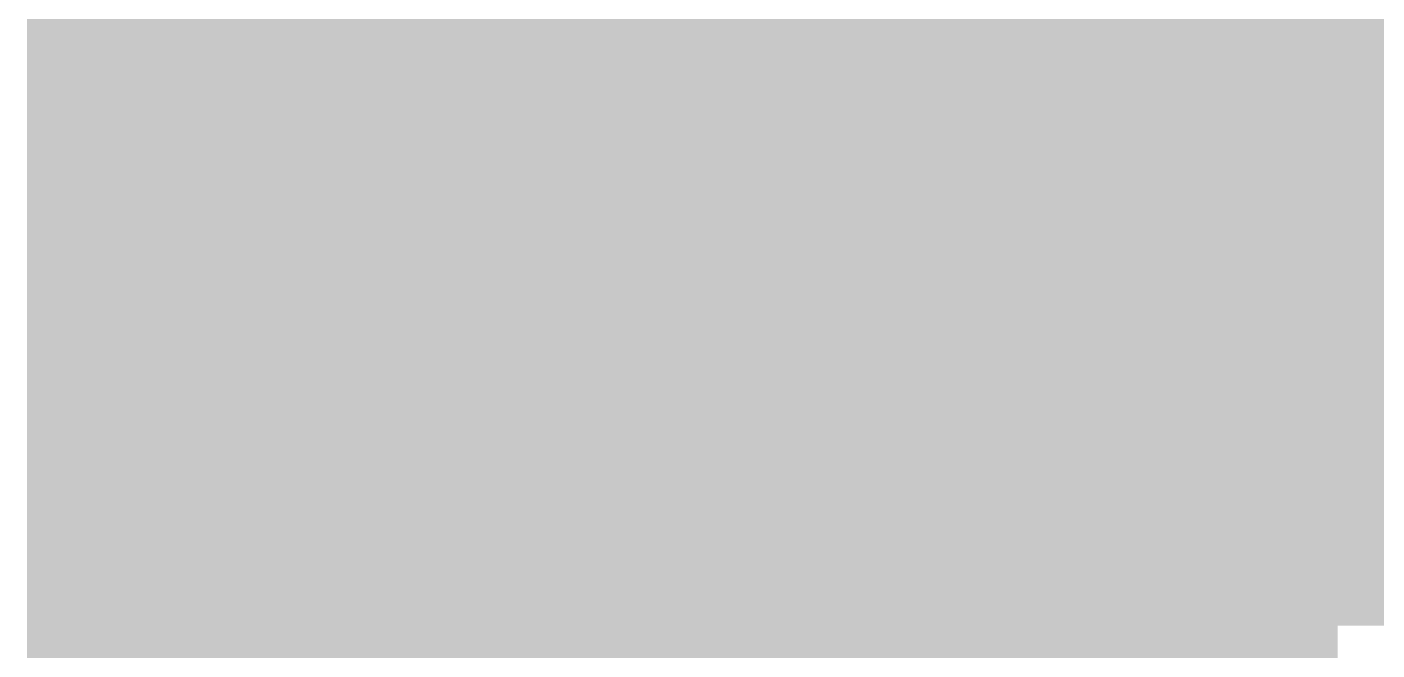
# Model space of a CAD drawing. Header units: inches. Extents: x -3 to 191, y -18 to 93.
# Drawn here: x 115.75 to 116.265, y 60.348 to 60.585 of the extents above; entities that cross this region are included whole.
import ezdxf

# ---------------------------------------------------------------- set-up
doc = ezdxf.new("R2010")
doc.units = ezdxf.units.IN
doc.layers.add('Bottom Layer', color=5, linetype='Continuous')

msp = doc.modelspace()

# ---------------------------------------------------------------- linework, layer by layer
at = {"layer": 'Bottom Layer'}
for points in [[(116.00000422, 60.60698825999999, 0.499999, 0.499999, 0), (116.00001184, 60.60699587999999, 0.499999, 0.499999, 0)], [(116.00000422, 59.60700042000001, 0.499999, 0.499999, 0), (116.00000422, 60.60698825999999, 0.499999, 0.499999, 0)], [(116.00001184, 60.60699587999999, 0.499999, 0.499999, 0), (119.25001296, 60.60699587999999, 0.499999, 0.499999, 0)]]:
    msp.add_lwpolyline(points, format="xyseb", dxfattribs=at)
for points in [[(115.87500574, 60.60698825999999, 0.2499995, 0.2499995, 1), (116.1250027, 60.60698825999999, 0.2499995, 0.2499995, 1)], [(115.87500574, 60.60698825999999, 0.2499995, 0.2499995, 1), (116.1250027, 60.60698825999999, 0.2499995, 0.2499995, 1)], [(115.87501336, 60.60699587999999, 0.2499995, 0.2499995, 1), (116.12501032, 60.60699587999999, 0.2499995, 0.2499995, 1)], [(115.87501336, 60.60699587999999, 0.2499995, 0.2499995, 1), (116.12501032, 60.60699587999999, 0.2499995, 0.2499995, 1)]]:
    msp.add_lwpolyline(points, format="xyseb", close=True, dxfattribs=at)

doc.saveas('drawing.dxf')
